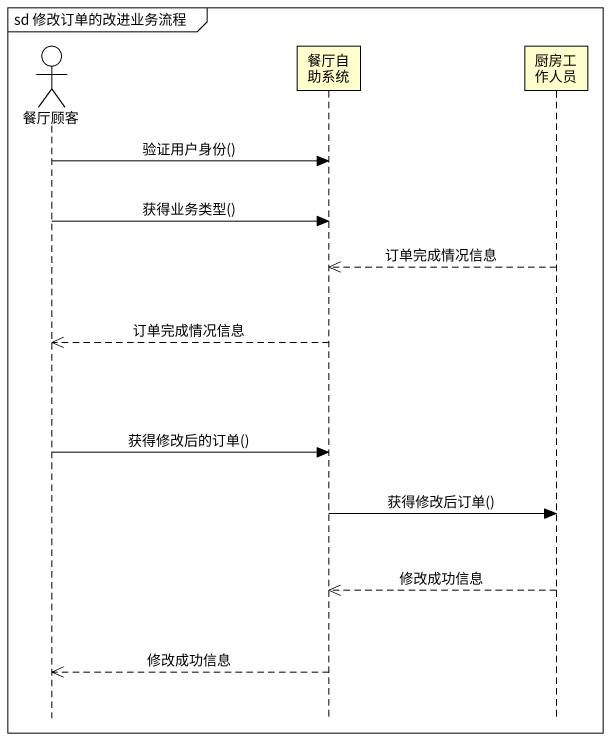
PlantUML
@startuml
mainframe sd 修改订单的改进业务流程
hide footbox
actor 餐厅顾客
participant 餐厅自助系统
participant 厨房工作人员

餐厅顾客 -> 餐厅自助系统 : 验证用户身份()
餐厅顾客 -> 餐厅自助系统 : 获得业务类型()
厨房工作人员 -->> 餐厅自助系统 : 订单完成情况信息
餐厅自助系统 -->> 餐厅顾客 : 订单完成情况信息
餐厅顾客 -> 餐厅自助系统 : 获得修改后的订单()
餐厅自助系统 -> 厨房工作人员 : 获得修改后订单()
厨房工作人员 -->> 餐厅自助系统 : 修改成功信息
餐厅自助系统 -->> 餐厅顾客 : 修改成功信息
@enduml
